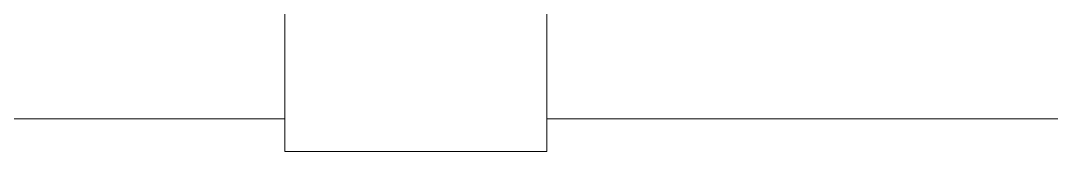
# Model space of a CAD drawing. Header units: millimetres. Extents: x 867 to 1330, y 209 to 507.
# Drawn here: x 1188.754 to 1189.541, y 447.248 to 447.348 of the extents above; entities that cross this region are included whole.
import ezdxf

# ---------------------------------------------------------------- set-up
doc = ezdxf.new("R2010")
doc.units = ezdxf.units.MM
doc.header["$LTSCALE"] = 5
doc.layers.add('I-ARQ', color=8, linetype='Continuous', lineweight=0)

msp = doc.modelspace()

# ---------------------------------------------------------------- linework, layer by layer
at = {"layer": 'I-ARQ'}
for p, q in [((1188.95566, 447.44754), (1188.95566, 447.24754)), ((1188.95566, 447.44754), (1188.95566, 447.24754)), ((1189.15566, 447.24754), (1189.15566, 447.44754)), ((1189.15566, 447.24754), (1189.15566, 447.44754)), ((1188.95566, 447.27254), (1188.73566, 447.27254)), ((1194.76066, 447.27254), (1189.15566, 447.27254)), ((1188.95566, 447.24754), (1189.15566, 447.24754)), ((1188.95566, 447.24754), (1189.15566, 447.24754))]:
    msp.add_line(p, q, dxfattribs=at)

doc.saveas('drawing.dxf')
